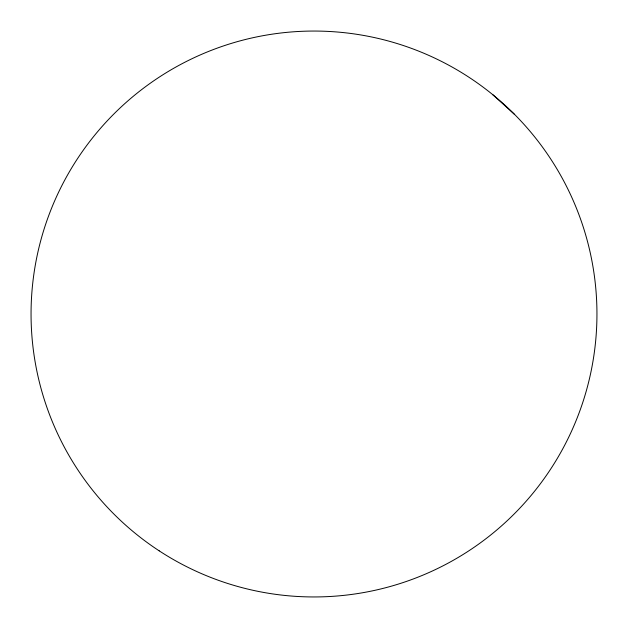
<?xml version="1.0" encoding="UTF-8"?>
<svg xmlns="http://www.w3.org/2000/svg" width="628" height="628" viewBox="0 0 628 628"><rect width="100%" height="100%" fill="white"/><g stroke="black" fill="none" stroke-linecap="round" stroke-linejoin="round"><path stroke-width="0.94" d="M492.705 94.632L514.654 114.516M159.206 550.85A282.945 282.945 0 0 0 596.514 329.637A282.945 282.945 0 0 0 186.281 61.52A282.945 282.945 0 0 0 159.206 550.85"/></g></svg>
